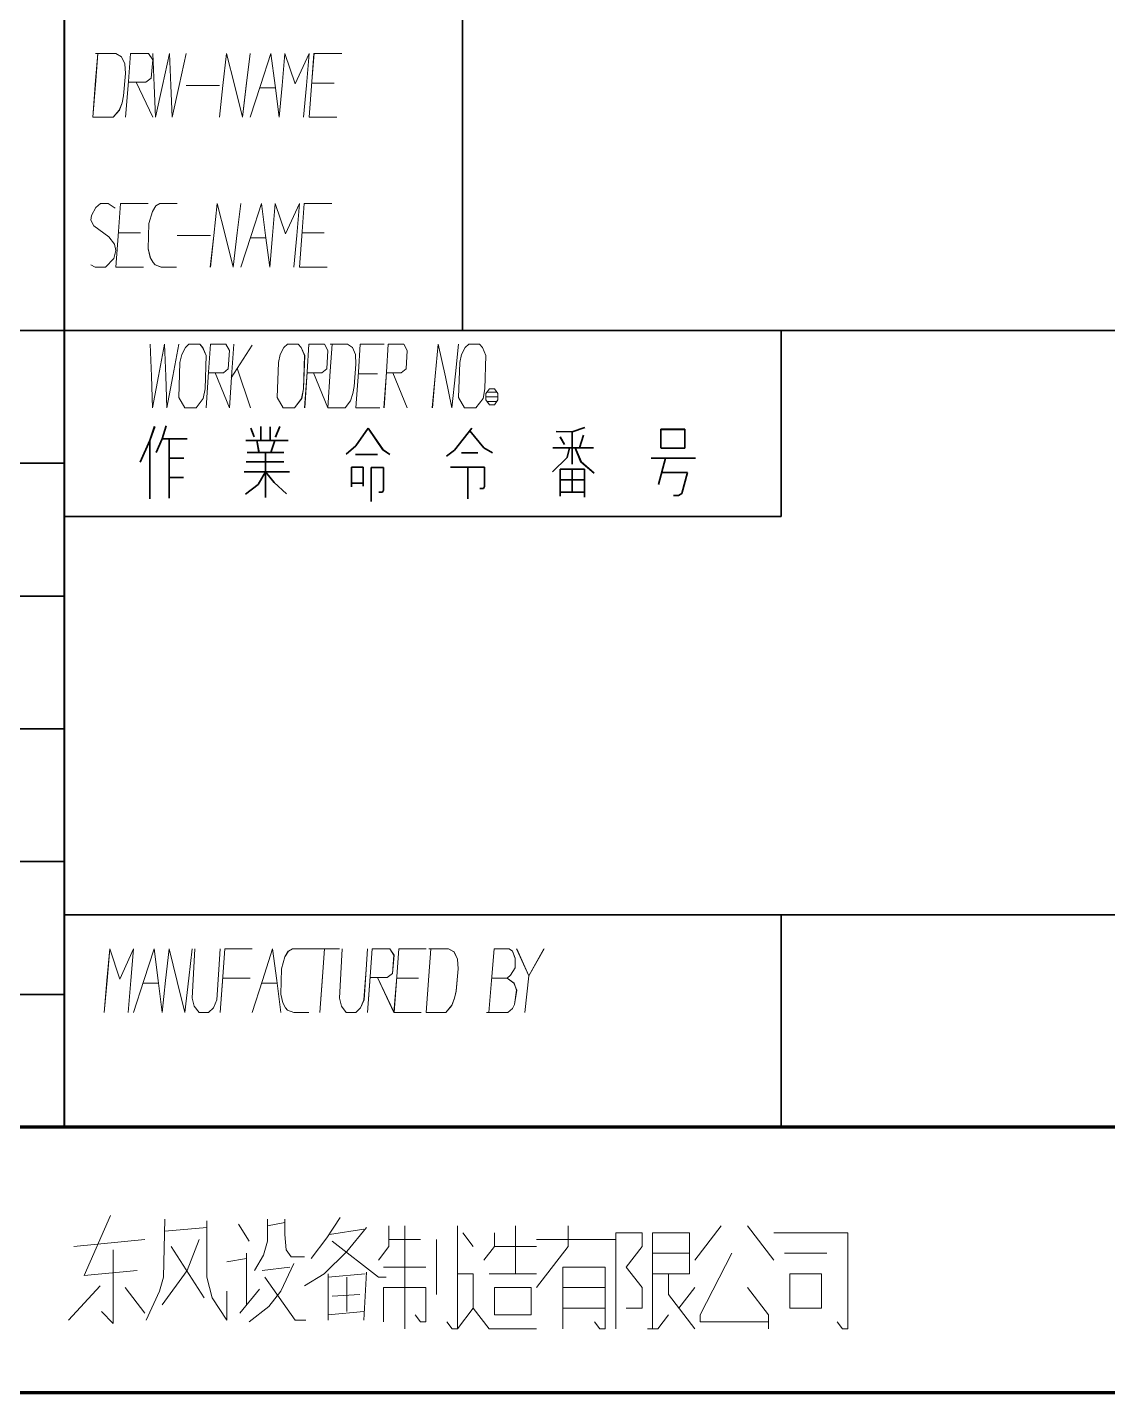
# Model space of a CAD drawing. Header units: millimetres. Extents: x 1333 to 104182, y -62616 to -5704.
# Drawn here: x 46888.5 to 46969.9, y -62590.8 to -62488 of the extents above; entities that cross this region are included whole.
import ezdxf

# ---------------------------------------------------------------- set-up
doc = ezdxf.new("R2010")
doc.units = ezdxf.units.MM
doc.header["$LTSCALE"] = 0.5
doc.layers.add('08', color=1, linetype='Continuous')
doc.layers.add('11', color=3, linetype='Continuous')

# ---------------------------------------------------------------- blocks, each defined once
blk = doc.blocks.new('A$C32A078D3')
at = {"color": 7, "lineweight": 13}
for points in [[(-148.255, 6.668), (-149.248, 4.41)], [(-146.218, 6.539), (-146.268, 4.345)], [(-146.218, 6.087), (-144.628, 6.216)], [(-144.628, 6.474), (-144.628, 4.345)], [(-143.436, 6.345), (-143.039, 5.7)], [(-142.343, 6.539), (-142.343, 5.7)], [(-142.343, 6.281), (-141.697, 6.41)], [(-141.697, 6.539), (-141.697, 5.958)], [(-138.617, 6.216), (-139.362, 5.313), (-140.207, 4.474), (-140.952, 4.023)], [(-139.611, 6.603), (-140.108, 5.829)], [(-137.773, 6.281), (-137.773, 5.506), (-138.17, 4.99)], [(-137.177, 2.41), (-137.177, 6.281)], [(-135.19, 6.281), (-135.19, 2.41), (-135.388, 2.41), (-135.587, 2.668)], [(-133.004, 6.281), (-133.004, 4.474)], [(-131.017, 6.281), (-131.017, 5.506), (-132.209, 3.958)], [(-126.248, 4.99), (-125.254, 6.281)], [(-123.267, 4.99), (-124.26, 6.281)], [(-149.646, 5.506), (-146.963, 5.764)], [(-145.373, 4.603), (-144.926, 5.764)], [(-142.343, 5.7), (-142.492, 5.184)], [(-141.697, 5.958), (-141.648, 5.377)], [(-140.108, 5.829), (-140.704, 5.055)], [(-140.008, 5.958), (-138.717, 6.152)], [(-139.909, 5.7), (-138.17, 4.345), (-137.872, 4.345)], [(-136.581, 5.764), (-137.773, 5.764)], [(-135.984, 3.7), (-135.984, 5.764)], [(-134.593, 5.506), (-134.991, 6.023)], [(-134.196, 4.99), (-133.799, 5.506), (-133.799, 6.023)], [(-129.228, 5.764), (-132.209, 5.764)], [(-129.228, 2.41), (-129.228, 6.023), (-128.235, 6.023), (-128.235, 5.506), (-128.831, 4.732), (-128.235, 3.958), (-128.235, 3.184), (-128.831, 3.184)], [(-127.837, 4.474), (-126.446, 4.474), (-126.446, 6.023), (-127.837, 6.023), (-127.837, 2.41)], [(-120.882, 2.668), (-120.684, 2.41), (-120.485, 2.41), (-120.485, 6.023), (-123.267, 6.023)], [(-148.155, 5.377), (-148.155, 2.603)], [(-145.97, 5.506), (-144.728, 3.571)], [(-143.138, 3.313), (-143.138, 5.248)], [(-142.492, 5.184), (-142.84, 4.603)], [(-141.648, 5.377), (-141.449, 5.119)], [(-133.799, 5.506), (-132.209, 5.506)], [(-126.446, 5.248), (-127.837, 5.248)], [(-124.857, 5.248), (-126.049, 2.926), (-126.049, 2.668), (-123.466, 2.668)], [(-122.87, 5.248), (-121.28, 5.248)], [(-143.138, 5.055), (-143.883, 4.926)], [(-142.542, 4.603), (-141.499, 4.732)], [(-141.35, 4.861), (-141.846, 3.829)], [(-141.449, 5.119), (-140.952, 5.119)], [(-137.971, 4.732), (-136.382, 4.732)], [(-131.215, 2.41), (-131.215, 4.732), (-129.626, 4.732), (-129.626, 2.41), (-129.824, 2.41), (-130.023, 2.668)], [(-149.248, 4.41), (-147.261, 4.603)], [(-146.268, 4.345), (-146.417, 3.829)], [(-146.317, 3.313), (-145.373, 4.603)], [(-144.628, 4.345), (-144.43, 3.571)], [(-142.442, 4.345), (-141.3, 2.732)], [(-140.058, 4.474), (-140.058, 2.732)], [(-140.058, 4.345), (-138.667, 4.474)], [(-139.362, 4.345), (-139.362, 3.055)], [(-138.617, 4.539), (-138.717, 2.732)], [(-135.19, 4.474), (-134.593, 4.474), (-134.593, 3.184)], [(-132.209, 4.474), (-133.997, 4.474)], [(-126.248, 2.41), (-127.241, 3.7), (-127.241, 4.474)], [(-148.652, 4.023), (-149.844, 2.732)], [(-147.708, 3.958), (-146.963, 2.99)], [(-146.417, 3.829), (-146.913, 2.732)], [(-143.883, 2.732), (-143.883, 3.829)], [(-142.641, 3.894), (-143.386, 2.99)], [(-142.293, 3.248), (-141.846, 3.829)], [(-139.909, 3.635), (-138.866, 3.7)], [(-137.971, 2.668), (-137.971, 3.958), (-136.382, 3.958), (-136.382, 2.668), (-136.581, 2.668), (-136.779, 2.926)], [(-131.215, 3.958), (-129.626, 3.958)], [(-126.844, 3.184), (-126.248, 3.958)], [(-123.466, 2.41), (-123.466, 2.926), (-124.26, 3.958)], [(-144.43, 3.571), (-143.883, 2.732)], [(-143.039, 2.668), (-142.293, 3.248)], [(-135.19, 2.41), (-134.593, 3.184), (-133.997, 2.41), (-132.209, 2.41)], [(-129.626, 3.184), (-131.215, 3.184)], [(-148.155, 2.603), (-148.602, 3.055)], [(-141.3, 2.732), (-140.902, 2.732)], [(-138.717, 3.055), (-140.058, 2.926)], [(-128.036, 2.41), (-127.639, 2.41), (-127.241, 2.926)]]:
    blk.add_lwpolyline(points, dxfattribs=at)
for points in [[(-122.671, 4.474), (-122.671, 3.184), (-121.479, 3.184), (-121.479, 4.474)], [(-133.799, 2.926), (-132.408, 2.926), (-132.408, 3.958), (-133.799, 3.958)]]:
    blk.add_lwpolyline(points, close=True, dxfattribs=at)
blk = doc.blocks.new('999')
at = {"color": 7, "lineweight": 35}
for p, q in [((75474.98, -11451.12), (75474.98, -11826.55)), ((75114.98, -11823.12), (75475.51, -11823.12)), ((75804.98, -11823.12), (75475.51, -11823.12)), ((75474.98, -11826.55), (75474.98, -11913.12)), ((75114.98, -11838.12), (75474.98, -11838.12)), ((75555.98, -11844.12), (75474.98, -11844.12)), ((75234.98, -11853.12), (75474.98, -11853.12)), ((75474.98, -11868.12), (75294.98, -11868.12)), ((75354.98, -11883.12), (75474.98, -11883.12)), ((75474.98, -11889.12), (75684.98, -11889.12)), ((75414.98, -11898.12), (75474.98, -11898.12)), ((75894.98, -11913.12), (75114.98, -11913.12))]:
    blk.add_line(p, q, dxfattribs=at)
at = {"color": 7, "lineweight": 35, "ltscale": 0.45}
blk.add_line((75519.98, -11823.12), (75519.98, -11769.12), dxfattribs=at)
at = {"color": 7, "lineweight": 35, "ltscale": 0.175}
blk.add_line((75555.98, -11823.12), (75555.98, -11844.12), dxfattribs=at)
at = {"color": 7, "lineweight": 35, "ltscale": 0.013838}
blk.add_line((75485.19, -11833.97), (75484.64, -11835.53), dxfattribs=at)
at = {"color": 7, "lineweight": 35, "ltscale": 0.012732}
blk.add_line((75486.48, -11833.88), (75486.03, -11835.34), dxfattribs=at)
at = {"color": 7, "lineweight": 35, "ltscale": 0.008817}
blk.add_line((75496.07, -11834.14), (75496.43, -11835.13), dxfattribs=at)
at = {"color": 7, "lineweight": 35, "ltscale": 0.013058}
blk.add_line((75497.19, -11833.97), (75497.19, -11835.53), dxfattribs=at)
at = {"color": 7, "lineweight": 35, "ltscale": 0.012885}
blk.add_line((75498.23, -11835.53), (75498.23, -11833.99), dxfattribs=at)
at = {"color": 7, "lineweight": 35, "ltscale": 0.010751}
blk.add_line((75499.35, -11833.97), (75498.84, -11835.15), dxfattribs=at)
at = {"color": 7, "lineweight": 35, "ltscale": 0.020296}
blk.add_line((75509.3, -11834.14), (75507.93, -11836.15), dxfattribs=at)
at = {"color": 7, "lineweight": 35, "ltscale": 0.025005}
blk.add_line((75509.3, -11834.14), (75510.99, -11836.61), dxfattribs=at)
at = {"color": 7, "lineweight": 35, "ltscale": 0.026499}
blk.add_line((75521.03, -11834.14), (75519.07, -11836.64), dxfattribs=at)
at = {"color": 7, "lineweight": 35, "ltscale": 0.020925}
blk.add_line((75520.79, -11834.44), (75522.38, -11836.38), dxfattribs=at)
at = {"color": 7, "lineweight": 35, "ltscale": 0.012818}
blk.add_line((75533.82, -11834.09), (75532.36, -11834.58), dxfattribs=at)
at = {"color": 7, "lineweight": 35, "ltscale": 0.017297}
blk.add_line((75542.38, -11836.36), (75542.38, -11834.28), dxfattribs=at)
at = {"color": 7, "lineweight": 35, "ltscale": 0.022888}
for p, q in [((75542.38, -11834.28), (75545.12, -11834.28)), ((75545.12, -11836.42), (75542.38, -11836.42)), ((75531.01, -11838.77), (75533.75, -11838.77)), ((75531.01, -11839.98), (75533.75, -11839.98)), ((75531.01, -11841.38), (75533.75, -11841.38))]:
    blk.add_line(p, q, dxfattribs=at)
at = {"color": 7, "lineweight": 35, "ltscale": 0.017825}
blk.add_line((75545.12, -11834.28), (75545.12, -11836.42), dxfattribs=at)
at = {"color": 7, "lineweight": 35, "ltscale": 0.022354}
blk.add_line((75484.64, -11835.53), (75483.56, -11837.99), dxfattribs=at)
at = {"color": 7, "lineweight": 35, "ltscale": 0.055069}
blk.add_line((75484.64, -11835.53), (75484.64, -11842.14), dxfattribs=at)
at = {"color": 7, "lineweight": 35, "ltscale": 0.01406}
blk.add_line((75486.03, -11835.34), (75485.36, -11836.89), dxfattribs=at)
at = {"color": 7, "lineweight": 35, "ltscale": 0.023425}
blk.add_line((75486.03, -11835.34), (75488.85, -11835.34), dxfattribs=at)
at = {"color": 7, "lineweight": 35, "ltscale": 0.055948}
blk.add_line((75486.82, -11835.34), (75486.82, -11842.06), dxfattribs=at)
at = {"color": 7, "lineweight": 35, "ltscale": 0.039795}
blk.add_line((75495.5, -11835.53), (75500.28, -11835.53), dxfattribs=at)
at = {"color": 7, "lineweight": 35, "ltscale": 0.01167}
blk.add_line((75496.73, -11835.53), (75496.98, -11836.91), dxfattribs=at)
at = {"color": 7, "lineweight": 35, "ltscale": 0.012113}
blk.add_line((75498.78, -11835.53), (75498.31, -11836.91), dxfattribs=at)
at = {"color": 7, "lineweight": 35, "ltscale": 0.014799}
blk.add_line((75532.36, -11834.58), (75530.58, -11834.54), dxfattribs=at)
at = {"color": 7, "lineweight": 35, "ltscale": 0.007989}
blk.add_line((75531.03, -11835.15), (75531.51, -11835.98), dxfattribs=at)
at = {"color": 7, "lineweight": 35, "ltscale": 0.030356}
blk.add_line((75532.36, -11834.58), (75532.36, -11838.22), dxfattribs=at)
at = {"color": 7, "lineweight": 35, "ltscale": 0.01256}
blk.add_line((75533.65, -11834.94), (75533.2, -11836.38), dxfattribs=at)
at = {"color": 7, "lineweight": 35, "ltscale": 0.013745}
blk.add_line((75486.82, -11837.55), (75488.47, -11837.55), dxfattribs=at)
at = {"color": 7, "lineweight": 35, "ltscale": 0.034692}
blk.add_line((75495.63, -11836.91), (75499.79, -11836.91), dxfattribs=at)
at = {"color": 7, "lineweight": 35, "ltscale": 0.042181}
blk.add_line((75497.72, -11836.91), (75497.72, -11841.97), dxfattribs=at)
at = {"color": 7, "lineweight": 35, "ltscale": 0.012121}
blk.add_line((75507.93, -11836.15), (75506.83, -11837.1), dxfattribs=at)
at = {"color": 7, "lineweight": 35, "ltscale": 0.020776}
blk.add_line((75507.89, -11837.14), (75510.38, -11837.14), dxfattribs=at)
at = {"color": 7, "lineweight": 35, "ltscale": 0.007862}
blk.add_line((75510.99, -11836.61), (75511.78, -11837.14), dxfattribs=at)
at = {"color": 7, "lineweight": 35, "ltscale": 0.009306}
blk.add_line((75519.07, -11836.64), (75518.18, -11837.31), dxfattribs=at)
at = {"color": 7, "lineweight": 35, "ltscale": 0.01532}
blk.add_line((75519.87, -11836.93), (75521.71, -11836.93), dxfattribs=at)
at = {"color": 7, "lineweight": 35, "ltscale": 0.009549}
blk.add_line((75522.38, -11836.38), (75523.38, -11836.95), dxfattribs=at)
at = {"color": 7, "lineweight": 35, "ltscale": 0.019321}
blk.add_line((75531.81, -11837.46), (75530.14, -11839.07), dxfattribs=at)
at = {"color": 7, "lineweight": 35, "ltscale": 0.03822}
blk.add_line((75530.18, -11836.38), (75534.77, -11836.38), dxfattribs=at)
at = {"color": 7, "lineweight": 35, "ltscale": 0.009288}
blk.add_line((75532.09, -11836.38), (75531.81, -11837.46), dxfattribs=at)
at = {"color": 7, "lineweight": 35, "ltscale": 0.014153}
blk.add_line((75532.72, -11836.38), (75533.37, -11837.95), dxfattribs=at)
at = {"color": 7, "lineweight": 35, "ltscale": 0.041736}
blk.add_line((75541.3, -11837.55), (75546.31, -11837.55), dxfattribs=at)
at = {"color": 7, "lineweight": 35, "ltscale": 0.025634}
blk.add_line((75542.93, -11837.55), (75542.13, -11840.52), dxfattribs=at)
at = {"color": 7, "lineweight": 35, "ltscale": 0.042444}
blk.add_line((75495.31, -11839.09), (75500.41, -11839.09), dxfattribs=at)
at = {"color": 7, "lineweight": 35, "ltscale": 0.035217}
blk.add_line((75495.55, -11837.97), (75499.77, -11837.97), dxfattribs=at)
at = {"color": 7, "lineweight": 35, "ltscale": 0.013831}
blk.add_line((75497.72, -11839.09), (75496.9, -11840.53), dxfattribs=at)
at = {"color": 7, "lineweight": 35, "ltscale": 0.012913}
blk.add_line((75497.72, -11839.09), (75498.69, -11840.3), dxfattribs=at)
at = {"color": 7, "lineweight": 35, "ltscale": 0.011108}
for p, q in [((75507.42, -11838.54), (75508.75, -11838.54)), ((75507.42, -11840.36), (75508.75, -11840.36))]:
    blk.add_line(p, q, dxfattribs=at)
at = {"color": 7, "lineweight": 35, "ltscale": 0.01853}
blk.add_line((75507.42, -11840.76), (75507.42, -11838.54), dxfattribs=at)
at = {"color": 7, "lineweight": 35, "ltscale": 0.018002}
blk.add_line((75508.75, -11838.54), (75508.75, -11840.7), dxfattribs=at)
at = {"color": 7, "lineweight": 35, "ltscale": 0.011621}
blk.add_line((75509.66, -11838.58), (75511.06, -11838.58), dxfattribs=at)
at = {"color": 7, "lineweight": 35, "ltscale": 0.032123}
blk.add_line((75509.66, -11842.44), (75509.66, -11838.58), dxfattribs=at)
at = {"color": 7, "lineweight": 35, "ltscale": 0.021356}
blk.add_line((75511.06, -11838.58), (75511.06, -11841.15), dxfattribs=at)
at = {"color": 7, "lineweight": 35, "ltscale": 0.032043}
blk.add_line((75518.62, -11838.56), (75522.47, -11838.56), dxfattribs=at)
at = {"color": 7, "lineweight": 35, "ltscale": 0.029919}
blk.add_line((75520.59, -11838.56), (75520.59, -11842.15), dxfattribs=at)
at = {"color": 7, "lineweight": 35, "ltscale": 0.018179}
blk.add_line((75522.47, -11838.56), (75522.47, -11840.74), dxfattribs=at)
at = {"color": 7, "lineweight": 35, "ltscale": 0.025415}
blk.add_line((75531.01, -11841.82), (75531.01, -11838.77), dxfattribs=at)
at = {"color": 7, "lineweight": 35, "ltscale": 0.02171}
blk.add_line((75532.38, -11838.77), (75532.38, -11841.38), dxfattribs=at)
at = {"color": 7, "lineweight": 35, "ltscale": 0.016253}
blk.add_line((75533.37, -11837.95), (75534.85, -11839.22), dxfattribs=at)
at = {"color": 7, "lineweight": 35, "ltscale": 0.026474}
blk.add_line((75533.75, -11838.77), (75533.75, -11841.95), dxfattribs=at)
at = {"color": 7, "lineweight": 35, "ltscale": 0.013562}
blk.add_line((75486.82, -11839.73), (75488.44, -11839.73), dxfattribs=at)
at = {"color": 7, "lineweight": 35, "ltscale": 0.014876}
blk.add_line((75496.9, -11840.53), (75495.46, -11841.59), dxfattribs=at)
at = {"color": 7, "lineweight": 35, "ltscale": 0.015722}
blk.add_line((75498.69, -11840.3), (75500.09, -11841.57), dxfattribs=at)
at = {"color": 7, "lineweight": 35, "ltscale": 0.024365}
blk.add_line((75542.5, -11839.15), (75545.42, -11839.15), dxfattribs=at)
at = {"color": 7, "lineweight": 35, "ltscale": 0.020591}
blk.add_line((75545.42, -11839.15), (75544.78, -11841.54), dxfattribs=at)
at = {"color": 7, "lineweight": 35, "ltscale": 0.00343}
blk.add_line((75510.92, -11841.38), (75510.51, -11841.38), dxfattribs=at)
at = {"color": 7, "lineweight": 35, "ltscale": 0.002245}
blk.add_line((75511.06, -11841.15), (75510.92, -11841.38), dxfattribs=at)
at = {"color": 7, "lineweight": 35, "ltscale": 0.003223}
blk.add_line((75522.34, -11840.97), (75521.95, -11840.97), dxfattribs=at)
at = {"color": 7, "lineweight": 35, "ltscale": 0.002201}
blk.add_line((75522.47, -11840.74), (75522.34, -11840.97), dxfattribs=at)
at = {"color": 7, "lineweight": 35, "ltscale": 0.004529}
blk.add_line((75544.38, -11841.77), (75543.83, -11841.77), dxfattribs=at)
at = {"color": 7, "lineweight": 35, "ltscale": 0.003873}
blk.add_line((75544.78, -11841.54), (75544.38, -11841.77), dxfattribs=at)
at = {"color": 7, "lineweight": 35, "ltscale": 0.2}
blk.add_line((75555.98, -11889.12), (75555.98, -11913.12), dxfattribs=at)
at = {"color": 7, "lineweight": 70}
for p, q in [((75894.98, -11913.12), (73476.98, -11913.12)), ((75924.98, -11943.12), (73401.98, -11943.12))]:
    blk.add_line(p, q, dxfattribs=at)
at = {"color": 7, "lineweight": 13}
for points in [[(75478.21, -11799.03), (75480.49, -11799.03), (75481.2, -11798.22), (75481.51, -11797.41), (75481.67, -11796.6), (75481.9, -11794.08), (75481.82, -11793), (75481.43, -11792.19), (75480.8, -11791.83), (75478.52, -11791.83)], [(75478.76, -11791.83), (75478.52, -11794.89), (75478.21, -11799.03)], [(75481.9, -11799.03), (75482.22, -11794.98), (75482.45, -11791.83), (75484.5, -11791.83), (75484.97, -11792.55), (75484.81, -11794.62), (75484.18, -11795.07), (75482.22, -11795.07)], [(75484.97, -11791.83), (75485.12, -11795.43), (75485.28, -11799.03), (75486.07, -11795.43), (75486.85, -11791.83), (75487.01, -11795.43), (75487.17, -11799.03), (75487.95, -11795.43), (75488.74, -11791.83)], [(75492.51, -11799.03), (75492.9, -11795.43), (75493.3, -11791.83), (75494.24, -11795.52), (75495.1, -11799.03), (75495.57, -11795.16), (75495.97, -11791.83)], [(75495.97, -11799.03), (75497.15, -11795.43), (75498.32, -11791.83), (75498.8, -11795.43), (75499.27, -11799.03)], [(75499.27, -11799.03), (75499.58, -11795.43), (75499.9, -11791.83), (75501.07, -11795.25), (75502.65, -11791.83), (75502.33, -11795.43), (75502.02, -11799.03)], [(75505.79, -11799.03), (75502.65, -11799.03), (75502.96, -11794.98), (75503.2, -11791.83), (75506.34, -11791.83)], [(75483.08, -11795.07), (75484.97, -11799.03)], [(75488.74, -11795.43), (75492.51, -11795.43)], [(75497.07, -11795.7), (75498.8, -11795.7)], [(75502.96, -11795.16), (75505.47, -11795.16)], [(75477.99, -11815.7), (75478.45, -11815.97), (75479.62, -11815.97), (75480.56, -11814.98), (75480.79, -11814.08), (75480.64, -11813.36), (75480.01, -11812.55), (75478.3, -11811.29), (75477.99, -11810.66), (75478.06, -11810.12), (75478.53, -11809.22), (75479.08, -11808.77), (75479.94, -11808.77), (75480.72, -11809.31)], [(75483.92, -11815.97), (75480.79, -11815.97), (75481.11, -11811.92), (75481.34, -11808.77), (75484.46, -11808.77)], [(75487.66, -11815.97), (75485.94, -11815.97), (75485.24, -11815.7), (75485.01, -11815.43), (75484.7, -11814.89), (75484.46, -11813.9), (75484.54, -11811.02), (75484.93, -11809.67), (75485.32, -11809.04), (75485.79, -11808.77), (75487.74, -11808.77)], [(75491.48, -11815.97), (75491.87, -11812.37), (75492.26, -11808.77), (75493.2, -11812.46), (75494.06, -11815.97), (75494.53, -11812.1), (75494.92, -11808.77)], [(75494.92, -11815.97), (75496.09, -11812.37), (75497.26, -11808.77), (75497.73, -11812.37), (75498.2, -11815.97)], [(75498.2, -11815.97), (75498.51, -11812.37), (75498.82, -11808.77), (75499.99, -11812.19), (75501.55, -11808.77), (75501.24, -11812.37), (75500.93, -11815.97)], [(75504.67, -11815.97), (75501.55, -11815.97), (75501.86, -11811.92), (75502.1, -11808.77), (75505.22, -11808.77)], [(75481.11, -11812.1), (75483.6, -11812.1)], [(75487.74, -11812.37), (75491.48, -11812.37)], [(75496.01, -11812.64), (75497.73, -11812.64)], [(75501.86, -11812.1), (75504.36, -11812.1)], [(75484.68, -11824.67), (75484.82, -11828.27), (75484.95, -11831.87), (75485.63, -11828.27), (75486.3, -11824.67), (75486.44, -11828.27), (75486.57, -11831.87), (75487.24, -11828.27), (75487.92, -11824.67)], [(75491.02, -11831.87), (75491.29, -11827.82), (75491.49, -11824.67), (75493.24, -11824.67), (75493.65, -11825.39), (75493.51, -11827.46), (75492.97, -11827.91), (75491.29, -11827.91)], [(75493.65, -11831.87), (75493.92, -11827.82), (75494.12, -11824.67)], [(75496.21, -11824.76), (75493.85, -11828.45)], [(75502.14, -11831.87), (75502.41, -11827.82), (75502.61, -11824.67), (75504.37, -11824.67), (75504.77, -11825.39), (75504.64, -11827.46), (75504.1, -11827.91), (75502.41, -11827.91)], [(75504.77, -11831.87), (75506.73, -11831.87), (75507.33, -11831.06), (75507.6, -11830.25), (75507.74, -11829.44), (75507.94, -11826.92), (75507.87, -11825.84), (75507.53, -11825.03), (75507, -11824.67), (75505.04, -11824.67)], [(75505.24, -11824.67), (75505.04, -11827.73), (75504.77, -11831.87)], [(75510.64, -11831.87), (75507.94, -11831.87), (75508.21, -11827.82), (75508.41, -11824.67), (75511.11, -11824.67)], [(75511.11, -11831.87), (75511.38, -11827.82), (75511.58, -11824.67), (75513.33, -11824.67), (75513.74, -11825.39), (75513.6, -11827.46), (75513.06, -11827.91), (75511.38, -11827.91)], [(75516.57, -11831.87), (75516.9, -11828.27), (75517.24, -11824.67), (75518.05, -11828.36), (75518.79, -11831.87), (75519.2, -11828), (75519.53, -11824.67)], [(75492.03, -11827.91), (75493.65, -11831.87)], [(75494.52, -11827.37), (75496.01, -11831.87)], [(75503.15, -11827.91), (75504.77, -11831.87)], [(75508.21, -11828), (75510.37, -11828)], [(75512.12, -11827.91), (75513.74, -11831.87)], [(75523.98, -11830.61), (75522.63, -11830.61)], [(75522.77, -11830.07), (75523.85, -11830.07)], [(75522.77, -11831.15), (75523.85, -11831.15)], [(75479.49, -11900.17), (75479.8, -11896.57), (75480.11, -11892.97), (75481.27, -11896.39), (75482.81, -11892.97), (75482.5, -11896.57), (75482.19, -11900.17)], [(75482.81, -11900.17), (75483.96, -11896.57), (75485.12, -11892.97), (75485.58, -11896.57), (75486.04, -11900.17)], [(75486.04, -11900.17), (75486.43, -11896.57), (75486.81, -11892.97), (75487.74, -11896.66), (75488.58, -11900.17), (75489.05, -11896.3), (75489.43, -11892.97)], [(75489.74, -11892.97), (75489.43, -11898.55), (75489.66, -11899.45), (75490.2, -11900.17), (75491.28, -11900.17), (75491.82, -11899.63), (75492.21, -11898.73), (75492.44, -11895.31), (75492.59, -11892.97)], [(75492.59, -11900.17), (75492.9, -11896.12), (75493.13, -11892.97), (75496.21, -11892.97)], [(75496.21, -11900.17), (75497.37, -11896.57), (75498.52, -11892.97), (75498.99, -11896.57), (75499.45, -11900.17)], [(75502.61, -11900.17), (75500.91, -11900.17), (75500.22, -11899.9), (75499.99, -11899.63), (75499.68, -11899.09), (75499.45, -11898.1), (75499.52, -11895.22), (75499.91, -11893.87), (75500.3, -11893.24), (75500.76, -11892.97), (75502.68, -11892.97)], [(75502.68, -11892.97), (75506.07, -11892.97)], [(75503.84, -11900.17), (75504.15, -11896.12), (75504.38, -11892.97)], [(75506.38, -11892.97), (75506.07, -11898.55), (75506.3, -11899.45), (75506.84, -11900.17), (75507.92, -11900.17), (75508.46, -11899.63), (75508.85, -11898.73), (75509.08, -11895.31), (75509.23, -11892.97)], [(75509.23, -11900.17), (75509.54, -11896.12), (75509.77, -11892.97), (75511.77, -11892.97), (75512.24, -11893.69), (75512.08, -11895.76), (75511.47, -11896.21), (75509.54, -11896.21)], [(75515.32, -11900.17), (75512.24, -11900.17), (75512.54, -11896.12), (75512.78, -11892.97), (75515.86, -11892.97)], [(75515.86, -11900.17), (75518.09, -11900.17), (75518.78, -11899.36), (75519.09, -11898.55), (75519.25, -11897.74), (75519.48, -11895.22), (75519.4, -11894.14), (75519.02, -11893.33), (75518.4, -11892.97), (75516.17, -11892.97)], [(75516.4, -11892.97), (75516.17, -11896.03), (75515.86, -11900.17)], [(75522.71, -11900.17), (75525.1, -11900.17), (75525.64, -11899.72), (75525.87, -11899.27), (75526.1, -11897.65), (75525.8, -11896.84), (75525.02, -11896.3), (75525.41, -11895.94), (75525.95, -11895.13), (75525.95, -11894.05), (75525.64, -11893.24), (75525.26, -11892.97), (75523.56, -11892.97), (75523.25, -11896.57), (75522.94, -11900.17)], [(75526.1, -11892.97), (75527.49, -11896.03), (75527.03, -11900.17)], [(75527.49, -11896.03), (75529.19, -11892.97)], [(75483.89, -11896.84), (75485.58, -11896.84)], [(75492.9, -11896.3), (75495.98, -11896.3)], [(75497.29, -11896.84), (75498.99, -11896.84)], [(75510.39, -11896.21), (75512.24, -11900.17)], [(75512.54, -11896.3), (75515.01, -11896.3)], [(75525.02, -11896.3), (75523.25, -11896.3)]]:
    blk.add_lwpolyline(points, dxfattribs=at)
for points in [[(75489.87, -11831.87), (75490.68, -11830.79), (75490.88, -11829.71), (75491.02, -11825.93), (75490.61, -11825.03), (75490.28, -11824.67), (75489.06, -11824.67), (75488.66, -11825.03), (75488.26, -11825.84), (75488.05, -11826.74), (75487.92, -11830.7), (75488.59, -11831.87)], [(75501, -11831.87), (75501.8, -11830.79), (75502.01, -11829.71), (75502.14, -11825.93), (75501.74, -11825.03), (75501.4, -11824.67), (75500.19, -11824.67), (75499.78, -11825.03), (75499.38, -11825.84), (75499.18, -11826.74), (75499.04, -11830.7), (75499.72, -11831.87)], [(75521.49, -11831.87), (75522.3, -11830.79), (75522.5, -11829.71), (75522.63, -11825.93), (75522.23, -11825.03), (75521.89, -11824.67), (75520.68, -11824.67), (75520.28, -11825.03), (75519.87, -11825.84), (75519.67, -11826.74), (75519.53, -11830.7), (75520.21, -11831.87)], [(75523.04, -11831.51), (75523.58, -11831.51), (75523.98, -11830.97), (75523.98, -11830.25), (75523.58, -11829.71), (75523.04, -11829.71), (75522.63, -11830.25), (75522.63, -11830.97)]]:
    blk.add_lwpolyline(points, close=True, dxfattribs=at)

msp = doc.modelspace()

# ---------------------------------------------------------------- linework, layer by layer
at = {"color": 7, "lineweight": 35}
for p, q in [((46891.32, -62262.825), (46891.32, -62513.113)), ((46651.32, -62510.825), (46891.676, -62510.825)), ((47111.32, -62510.825), (46891.676, -62510.825)), ((46891.32, -62513.113), (46891.32, -62570.825)), ((46651.32, -62520.825), (46891.32, -62520.825)), ((46945.32, -62524.825), (46891.32, -62524.825)), ((46731.32, -62530.825), (46891.32, -62530.825)), ((46891.32, -62540.825), (46771.32, -62540.825)), ((46811.32, -62550.825), (46891.32, -62550.825)), ((46891.32, -62554.825), (47031.32, -62554.825)), ((46851.32, -62560.825), (46891.32, -62560.825)), ((47171.32, -62570.825), (46651.32, -62570.825))]:
    msp.add_line(p, q, dxfattribs=at)
at = {"color": 7, "lineweight": 35, "ltscale": 0.45}
msp.add_line((46921.32, -62510.825), (46921.32, -62474.825), dxfattribs=at)
at = {"color": 7, "lineweight": 35, "ltscale": 0.175}
msp.add_line((46945.32, -62510.825), (46945.32, -62524.825), dxfattribs=at)
at = {"color": 7, "lineweight": 35, "ltscale": 0.013838}
msp.add_line((46898.127, -62518.056), (46897.761, -62519.101), dxfattribs=at)
at = {"color": 7, "lineweight": 35, "ltscale": 0.012732}
msp.add_line((46898.988, -62518), (46898.691, -62518.974), dxfattribs=at)
at = {"color": 7, "lineweight": 35, "ltscale": 0.008817}
msp.add_line((46905.383, -62518.169), (46905.623, -62518.833), dxfattribs=at)
at = {"color": 7, "lineweight": 35, "ltscale": 0.013058}
msp.add_line((46906.13, -62518.056), (46906.13, -62519.101), dxfattribs=at)
at = {"color": 7, "lineweight": 35, "ltscale": 0.012885}
msp.add_line((46906.821, -62519.101), (46906.821, -62518.07), dxfattribs=at)
at = {"color": 7, "lineweight": 35, "ltscale": 0.010751}
msp.add_line((46907.568, -62518.056), (46907.229, -62518.847), dxfattribs=at)
at = {"color": 7, "lineweight": 35, "ltscale": 0.020296}
msp.add_line((46914.203, -62518.169), (46913.288, -62519.51), dxfattribs=at)
at = {"color": 7, "lineweight": 35, "ltscale": 0.025005}
msp.add_line((46914.203, -62518.169), (46915.331, -62519.821), dxfattribs=at)
at = {"color": 7, "lineweight": 35, "ltscale": 0.026499}
msp.add_line((46922.023, -62518.169), (46920.712, -62519.835), dxfattribs=at)
at = {"color": 7, "lineweight": 35, "ltscale": 0.020925}
msp.add_line((46921.863, -62518.371), (46922.924, -62519.666), dxfattribs=at)
at = {"color": 7, "lineweight": 35, "ltscale": 0.014799}
msp.add_line((46929.574, -62518.466), (46928.39, -62518.437), dxfattribs=at)
at = {"color": 7, "lineweight": 35, "ltscale": 0.012818}
msp.add_line((46930.546, -62518.141), (46929.574, -62518.466), dxfattribs=at)
at = {"color": 7, "lineweight": 35, "ltscale": 0.030356}
msp.add_line((46929.574, -62518.466), (46929.574, -62520.894), dxfattribs=at)
at = {"color": 7, "lineweight": 35, "ltscale": 0.017297}
msp.add_line((46936.252, -62519.652), (46936.252, -62518.268), dxfattribs=at)
at = {"color": 7, "lineweight": 35, "ltscale": 0.022888}
for p, q in [((46936.252, -62518.268), (46938.083, -62518.268)), ((46938.083, -62519.694), (46936.252, -62519.694)), ((46928.672, -62521.261), (46930.503, -62521.261)), ((46928.672, -62522.066), (46930.503, -62522.066)), ((46928.672, -62522.998), (46930.503, -62522.998))]:
    msp.add_line(p, q, dxfattribs=at)
at = {"color": 7, "lineweight": 35, "ltscale": 0.017825}
msp.add_line((46938.083, -62518.268), (46938.083, -62519.694), dxfattribs=at)
at = {"color": 7, "lineweight": 35, "ltscale": 0.022354}
msp.add_line((46897.761, -62519.101), (46897.043, -62520.739), dxfattribs=at)
at = {"color": 7, "lineweight": 35, "ltscale": 0.055069}
msp.add_line((46897.761, -62519.101), (46897.761, -62523.506), dxfattribs=at)
at = {"color": 7, "lineweight": 35, "ltscale": 0.01406}
msp.add_line((46898.691, -62518.974), (46898.241, -62520.005), dxfattribs=at)
at = {"color": 7, "lineweight": 35, "ltscale": 0.023425}
msp.add_line((46898.691, -62518.974), (46900.565, -62518.974), dxfattribs=at)
at = {"color": 7, "lineweight": 35, "ltscale": 0.055948}
msp.add_line((46899.212, -62518.974), (46899.212, -62523.45), dxfattribs=at)
at = {"color": 7, "lineweight": 35, "ltscale": 0.039795}
msp.add_line((46905.003, -62519.101), (46908.187, -62519.101), dxfattribs=at)
at = {"color": 7, "lineweight": 35, "ltscale": 0.01167}
msp.add_line((46905.82, -62519.101), (46905.99, -62520.019), dxfattribs=at)
at = {"color": 7, "lineweight": 35, "ltscale": 0.012113}
msp.add_line((46907.187, -62519.101), (46906.876, -62520.019), dxfattribs=at)
at = {"color": 7, "lineweight": 35, "ltscale": 0.012121}
msp.add_line((46913.288, -62519.51), (46912.555, -62520.146), dxfattribs=at)
at = {"color": 7, "lineweight": 35, "ltscale": 0.009549}
msp.add_line((46922.924, -62519.666), (46923.586, -62520.047), dxfattribs=at)
at = {"color": 7, "lineweight": 35, "ltscale": 0.03822}
msp.add_line((46928.123, -62519.666), (46931.18, -62519.666), dxfattribs=at)
at = {"color": 7, "lineweight": 35, "ltscale": 0.007989}
msp.add_line((46928.686, -62518.847), (46929.01, -62519.398), dxfattribs=at)
at = {"color": 7, "lineweight": 35, "ltscale": 0.009288}
msp.add_line((46929.391, -62519.666), (46929.208, -62520.386), dxfattribs=at)
at = {"color": 7, "lineweight": 35, "ltscale": 0.014153}
msp.add_line((46929.814, -62519.666), (46930.25, -62520.711), dxfattribs=at)
at = {"color": 7, "lineweight": 35, "ltscale": 0.01256}
msp.add_line((46930.433, -62518.706), (46930.137, -62519.666), dxfattribs=at)
at = {"color": 7, "lineweight": 35, "ltscale": 0.013745}
msp.add_line((46899.212, -62520.442), (46900.312, -62520.442), dxfattribs=at)
at = {"color": 7, "lineweight": 35, "ltscale": 0.035217}
msp.add_line((46905.032, -62520.725), (46907.849, -62520.725), dxfattribs=at)
at = {"color": 7, "lineweight": 35, "ltscale": 0.034692}
msp.add_line((46905.087, -62520.019), (46907.863, -62520.019), dxfattribs=at)
at = {"color": 7, "lineweight": 35, "ltscale": 0.042181}
msp.add_line((46906.483, -62520.019), (46906.483, -62523.393), dxfattribs=at)
at = {"color": 7, "lineweight": 35, "ltscale": 0.020776}
msp.add_line((46913.259, -62520.174), (46914.921, -62520.174), dxfattribs=at)
at = {"color": 7, "lineweight": 35, "ltscale": 0.007862}
msp.add_line((46915.331, -62519.821), (46915.851, -62520.174), dxfattribs=at)
at = {"color": 7, "lineweight": 35, "ltscale": 0.009306}
msp.add_line((46920.712, -62519.835), (46920.121, -62520.287), dxfattribs=at)
at = {"color": 7, "lineweight": 35, "ltscale": 0.01532}
msp.add_line((46921.248, -62520.033), (46922.473, -62520.033), dxfattribs=at)
at = {"color": 7, "lineweight": 35, "ltscale": 0.019321}
msp.add_line((46929.208, -62520.386), (46928.095, -62521.459), dxfattribs=at)
at = {"color": 7, "lineweight": 35, "ltscale": 0.016253}
msp.add_line((46930.25, -62520.711), (46931.237, -62521.558), dxfattribs=at)
at = {"color": 7, "lineweight": 35, "ltscale": 0.041736}
msp.add_line((46935.534, -62520.442), (46938.873, -62520.442), dxfattribs=at)
at = {"color": 7, "lineweight": 35, "ltscale": 0.025634}
msp.add_line((46936.619, -62520.442), (46936.087, -62522.423), dxfattribs=at)
at = {"color": 7, "lineweight": 35, "ltscale": 0.042444}
msp.add_line((46904.876, -62521.473), (46908.272, -62521.473), dxfattribs=at)
at = {"color": 7, "lineweight": 35, "ltscale": 0.013831}
msp.add_line((46906.483, -62521.473), (46905.933, -62522.433), dxfattribs=at)
at = {"color": 7, "lineweight": 35, "ltscale": 0.012913}
msp.add_line((46906.483, -62521.473), (46907.13, -62522.278), dxfattribs=at)
at = {"color": 7, "lineweight": 35, "ltscale": 0.011108}
for p, q in [((46912.949, -62521.106), (46913.837, -62521.106)), ((46912.949, -62522.32), (46913.837, -62522.32))]:
    msp.add_line(p, q, dxfattribs=at)
at = {"color": 7, "lineweight": 35, "ltscale": 0.01853}
msp.add_line((46912.949, -62522.588), (46912.949, -62521.106), dxfattribs=at)
at = {"color": 7, "lineweight": 35, "ltscale": 0.018002}
msp.add_line((46913.837, -62521.106), (46913.837, -62522.546), dxfattribs=at)
at = {"color": 7, "lineweight": 35, "ltscale": 0.011621}
msp.add_line((46914.443, -62521.134), (46915.373, -62521.134), dxfattribs=at)
at = {"color": 7, "lineweight": 35, "ltscale": 0.032123}
msp.add_line((46914.443, -62523.704), (46914.443, -62521.134), dxfattribs=at)
at = {"color": 7, "lineweight": 35, "ltscale": 0.021356}
msp.add_line((46915.373, -62521.134), (46915.373, -62522.843), dxfattribs=at)
at = {"color": 7, "lineweight": 35, "ltscale": 0.032043}
msp.add_line((46920.417, -62521.12), (46922.98, -62521.12), dxfattribs=at)
at = {"color": 7, "lineweight": 35, "ltscale": 0.029919}
msp.add_line((46921.726, -62521.12), (46921.726, -62523.514), dxfattribs=at)
at = {"color": 7, "lineweight": 35, "ltscale": 0.018179}
msp.add_line((46922.98, -62521.12), (46922.98, -62522.575), dxfattribs=at)
at = {"color": 7, "lineweight": 35, "ltscale": 0.025415}
msp.add_line((46928.672, -62523.295), (46928.672, -62521.261), dxfattribs=at)
at = {"color": 7, "lineweight": 35, "ltscale": 0.02171}
msp.add_line((46929.588, -62521.261), (46929.588, -62522.998), dxfattribs=at)
at = {"color": 7, "lineweight": 35, "ltscale": 0.026474}
msp.add_line((46930.503, -62521.261), (46930.503, -62523.379), dxfattribs=at)
at = {"color": 7, "lineweight": 35, "ltscale": 0.024365}
msp.add_line((46936.332, -62521.514), (46938.281, -62521.514), dxfattribs=at)
at = {"color": 7, "lineweight": 35, "ltscale": 0.020591}
msp.add_line((46938.281, -62521.514), (46937.855, -62523.105), dxfattribs=at)
at = {"color": 7, "lineweight": 35, "ltscale": 0.013562}
msp.add_line((46899.212, -62521.897), (46900.297, -62521.897), dxfattribs=at)
at = {"color": 7, "lineweight": 35, "ltscale": 0.014876}
msp.add_line((46905.933, -62522.433), (46904.975, -62523.139), dxfattribs=at)
at = {"color": 7, "lineweight": 35, "ltscale": 0.015722}
msp.add_line((46907.13, -62522.278), (46908.06, -62523.125), dxfattribs=at)
at = {"color": 7, "lineweight": 35, "ltscale": 0.003223}
msp.add_line((46922.892, -62522.727), (46922.634, -62522.727), dxfattribs=at)
at = {"color": 7, "lineweight": 35, "ltscale": 0.002201}
msp.add_line((46922.98, -62522.575), (46922.892, -62522.727), dxfattribs=at)
at = {"color": 7, "lineweight": 35, "ltscale": 0.00343}
msp.add_line((46915.283, -62522.998), (46915.008, -62522.998), dxfattribs=at)
at = {"color": 7, "lineweight": 35, "ltscale": 0.002245}
msp.add_line((46915.373, -62522.843), (46915.283, -62522.998), dxfattribs=at)
at = {"color": 7, "lineweight": 35, "ltscale": 0.004529}
msp.add_line((46937.586, -62523.26), (46937.224, -62523.26), dxfattribs=at)
at = {"color": 7, "lineweight": 35, "ltscale": 0.003873}
msp.add_line((46937.855, -62523.105), (46937.586, -62523.26), dxfattribs=at)
at = {"color": 7, "lineweight": 35, "ltscale": 0.2}
msp.add_line((46945.32, -62554.825), (46945.32, -62570.825), dxfattribs=at)
at = {"color": 7, "lineweight": 70}
for p, q in [((47171.32, -62570.825), (45559.32, -62570.825)), ((47191.32, -62590.825), (45509.32, -62590.825))]:
    msp.add_line(p, q, dxfattribs=at)
at = {"color": 3}
msp.add_lwpolyline([(45509.32, -61402.825), (47191.32, -61402.825), (47191.32, -62590.825), (45509.32, -62590.825)], close=True, dxfattribs=at)
at = {"color": 7, "lineweight": 13}
for points in [[(46893.475, -62494.762), (46894.994, -62494.762), (46895.465, -62494.222), (46895.675, -62493.682), (46895.779, -62493.142), (46895.937, -62491.462), (46895.884, -62490.742), (46895.622, -62490.202), (46895.203, -62489.962), (46893.684, -62489.962)], [(46893.841, -62489.962), (46893.684, -62492.002), (46893.475, -62494.762)], [(46895.937, -62494.762), (46896.146, -62492.062), (46896.303, -62489.962), (46897.665, -62489.962), (46897.979, -62490.442), (46897.875, -62491.822), (46897.455, -62492.122), (46896.146, -62492.122)], [(46897.979, -62489.962), (46898.084, -62492.362), (46898.189, -62494.762), (46898.713, -62492.362), (46899.236, -62489.962), (46899.341, -62492.362), (46899.446, -62494.762), (46899.97, -62492.362), (46900.494, -62489.962)], [(46903.008, -62494.762), (46903.27, -62492.362), (46903.532, -62489.962), (46904.16, -62492.422), (46904.736, -62494.762), (46905.051, -62492.182), (46905.312, -62489.962)], [(46905.312, -62494.762), (46906.098, -62492.362), (46906.884, -62489.962), (46907.198, -62492.362), (46907.512, -62494.762)], [(46907.512, -62494.762), (46907.722, -62492.362), (46907.932, -62489.962), (46908.717, -62492.242), (46909.765, -62489.962), (46909.555, -62492.362), (46909.346, -62494.762)], [(46911.86, -62494.762), (46909.765, -62494.762), (46909.974, -62492.062), (46910.131, -62489.962), (46912.227, -62489.962)], [(46896.722, -62492.122), (46897.979, -62494.762)], [(46893.325, -62505.878), (46893.637, -62506.058), (46894.417, -62506.058), (46895.041, -62505.398), (46895.197, -62504.798), (46895.093, -62504.318), (46894.677, -62503.778), (46893.533, -62502.938), (46893.325, -62502.518), (46893.377, -62502.158), (46893.689, -62501.558), (46894.053, -62501.258), (46894.625, -62501.258), (46895.145, -62501.618)], [(46897.278, -62506.058), (46895.197, -62506.058), (46895.406, -62503.358), (46895.562, -62501.258), (46897.642, -62501.258)], [(46899.775, -62506.058), (46898.631, -62506.058), (46898.163, -62505.878), (46898.006, -62505.698), (46897.798, -62505.338), (46897.642, -62504.678), (46897.694, -62502.758), (46897.954, -62501.858), (46898.215, -62501.438), (46898.527, -62501.258), (46899.827, -62501.258)], [(46902.324, -62506.058), (46902.584, -62503.658), (46902.844, -62501.258), (46903.469, -62503.718), (46904.041, -62506.058), (46904.353, -62503.478), (46904.613, -62501.258)], [(46904.613, -62506.058), (46905.393, -62503.658), (46906.174, -62501.258), (46906.486, -62503.658), (46906.798, -62506.058)], [(46906.798, -62506.058), (46907.006, -62503.658), (46907.214, -62501.258), (46907.994, -62503.538), (46909.035, -62501.258), (46908.827, -62503.658), (46908.619, -62506.058)], [(46911.116, -62506.058), (46909.035, -62506.058), (46909.243, -62503.358), (46909.399, -62501.258), (46911.48, -62501.258)], [(46895.406, -62503.478), (46897.07, -62503.478)], [(46899.827, -62503.658), (46902.324, -62503.658)], [(46905.341, -62503.838), (46906.486, -62503.838)], [(46909.243, -62503.478), (46910.907, -62503.478)], [(46897.79, -62511.857), (46897.879, -62514.257), (46897.969, -62516.657), (46898.419, -62514.257), (46898.868, -62511.857), (46898.958, -62514.257), (46899.048, -62516.657), (46899.497, -62514.257), (46899.947, -62511.857)], [(46902.014, -62516.657), (46902.194, -62513.957), (46902.328, -62511.857), (46903.497, -62511.857), (46903.767, -62512.337), (46903.677, -62513.717), (46903.317, -62514.017), (46902.194, -62514.017)], [(46903.767, -62516.657), (46903.946, -62513.957), (46904.081, -62511.857)], [(46905.474, -62511.917), (46903.901, -62514.377)], [(46909.429, -62516.657), (46909.609, -62513.957), (46909.744, -62511.857), (46910.912, -62511.857), (46911.182, -62512.337), (46911.092, -62513.717), (46910.732, -62514.017), (46909.609, -62514.017)], [(46911.182, -62516.657), (46912.485, -62516.657), (46912.889, -62516.117), (46913.069, -62515.577), (46913.159, -62515.037), (46913.294, -62513.357), (46913.249, -62512.637), (46913.024, -62512.097), (46912.665, -62511.857), (46911.361, -62511.857)], [(46911.496, -62511.857), (46911.361, -62513.897), (46911.182, -62516.657)], [(46915.091, -62516.657), (46913.294, -62516.657), (46913.474, -62513.957), (46913.608, -62511.857), (46915.406, -62511.857)], [(46915.406, -62516.657), (46915.586, -62513.957), (46915.721, -62511.857), (46916.889, -62511.857), (46917.159, -62512.337), (46917.069, -62513.717), (46916.709, -62514.017), (46915.586, -62514.017)], [(46919.046, -62516.657), (46919.271, -62514.257), (46919.496, -62511.857), (46920.035, -62514.317), (46920.529, -62516.657), (46920.799, -62514.077), (46921.024, -62511.857)], [(46902.688, -62514.017), (46903.767, -62516.657)], [(46904.351, -62513.657), (46905.339, -62516.657)], [(46910.103, -62514.017), (46911.182, -62516.657)], [(46913.474, -62514.077), (46914.912, -62514.077)], [(46916.08, -62514.017), (46917.159, -62516.657)], [(46923.181, -62515.457), (46923.9, -62515.457)], [(46923.99, -62515.817), (46923.091, -62515.817)], [(46923.181, -62516.177), (46923.9, -62516.177)], [(46894.331, -62562.189), (46894.536, -62559.789), (46894.741, -62557.389), (46895.512, -62559.669), (46896.539, -62557.389), (46896.334, -62559.789), (46896.128, -62562.189)], [(46896.539, -62562.189), (46897.309, -62559.789), (46898.08, -62557.389), (46898.388, -62559.789), (46898.696, -62562.189)], [(46898.696, -62562.189), (46898.953, -62559.789), (46899.21, -62557.389), (46899.826, -62559.849), (46900.391, -62562.189), (46900.699, -62559.609), (46900.956, -62557.389)], [(46901.161, -62557.389), (46900.956, -62561.109), (46901.11, -62561.709), (46901.47, -62562.189), (46902.189, -62562.189), (46902.548, -62561.829), (46902.805, -62561.229), (46902.959, -62558.949), (46903.062, -62557.389)], [(46903.062, -62562.189), (46903.267, -62559.489), (46903.421, -62557.389), (46905.476, -62557.389)], [(46905.476, -62562.189), (46906.246, -62559.789), (46907.016, -62557.389), (46907.325, -62559.789), (46907.633, -62562.189)], [(46909.739, -62562.189), (46908.609, -62562.189), (46908.146, -62562.009), (46907.992, -62561.829), (46907.787, -62561.469), (46907.633, -62560.809), (46907.684, -62558.889), (46907.941, -62557.989), (46908.198, -62557.569), (46908.506, -62557.389), (46909.79, -62557.389)], [(46909.79, -62557.389), (46912.05, -62557.389)], [(46910.56, -62562.189), (46910.766, -62559.489), (46910.92, -62557.389)], [(46912.255, -62557.389), (46912.05, -62561.109), (46912.204, -62561.709), (46912.563, -62562.189), (46913.282, -62562.189), (46913.642, -62561.829), (46913.899, -62561.229), (46914.053, -62558.949), (46914.156, -62557.389)], [(46914.156, -62562.189), (46914.361, -62559.489), (46914.515, -62557.389), (46915.85, -62557.389), (46916.159, -62557.869), (46916.056, -62559.249), (46915.645, -62559.549), (46914.361, -62559.549)], [(46918.213, -62562.189), (46916.159, -62562.189), (46916.364, -62559.489), (46916.518, -62557.389), (46918.573, -62557.389)], [(46918.573, -62562.189), (46920.062, -62562.189), (46920.524, -62561.649), (46920.73, -62561.109), (46920.832, -62560.569), (46920.986, -62558.889), (46920.935, -62558.169), (46920.678, -62557.629), (46920.267, -62557.389), (46918.778, -62557.389)], [(46918.932, -62557.389), (46918.778, -62559.429), (46918.573, -62562.189)], [(46923.144, -62562.189), (46924.736, -62562.189), (46925.095, -62561.889), (46925.249, -62561.589), (46925.403, -62560.509), (46925.198, -62559.969), (46924.684, -62559.609), (46924.941, -62559.369), (46925.301, -62558.829), (46925.301, -62558.109), (46925.095, -62557.569), (46924.838, -62557.389), (46923.708, -62557.389), (46923.503, -62559.789), (46923.298, -62562.189)], [(46925.403, -62557.389), (46926.328, -62559.429), (46926.02, -62562.189)], [(46926.328, -62559.429), (46927.458, -62557.389)], [(46903.267, -62559.609), (46905.322, -62559.609)], [(46914.926, -62559.549), (46916.159, -62562.189)], [(46916.364, -62559.609), (46918.008, -62559.609)], [(46924.684, -62559.609), (46923.503, -62559.609)], [(46897.258, -62559.969), (46898.388, -62559.969)], [(46906.195, -62559.969), (46907.325, -62559.969)]]:
    msp.add_lwpolyline(points, dxfattribs=at)
for points in [[(46901.25, -62516.657), (46901.789, -62515.937), (46901.924, -62515.217), (46902.014, -62512.697), (46901.744, -62512.097), (46901.52, -62511.857), (46900.711, -62511.857), (46900.441, -62512.097), (46900.171, -62512.637), (46900.036, -62513.237), (46899.947, -62515.877), (46900.396, -62516.657)], [(46908.665, -62516.657), (46909.204, -62515.937), (46909.339, -62515.217), (46909.429, -62512.697), (46909.159, -62512.097), (46908.935, -62511.857), (46908.126, -62511.857), (46907.856, -62512.097), (46907.586, -62512.637), (46907.452, -62513.237), (46907.362, -62515.877), (46907.811, -62516.657)], [(46922.327, -62516.657), (46922.866, -62515.937), (46923.001, -62515.217), (46923.091, -62512.697), (46922.821, -62512.097), (46922.596, -62511.857), (46921.787, -62511.857), (46921.518, -62512.097), (46921.248, -62512.637), (46921.113, -62513.237), (46921.024, -62515.877), (46921.473, -62516.657)], [(46923.36, -62516.417), (46923.72, -62516.417), (46923.99, -62516.057), (46923.99, -62515.577), (46923.72, -62515.217), (46923.36, -62515.217), (46923.091, -62515.577), (46923.091, -62516.057)]]:
    msp.add_lwpolyline(points, close=True, dxfattribs=at)
at = {"layer": '11'}
msp.add_lwpolyline([(45509.32, -61402.825), (47191.32, -61402.825), (47191.32, -62590.825), (45509.32, -62590.825)], close=True, dxfattribs=at)

# ---------------------------------------------------------------- block references
at = {"xscale": 2, "yscale": 2, "zscale": 2}
msp.add_blockref('A$C32A078D3', (47191.32, -62590.825), dxfattribs=at)
at = {"layer": '08', "color": 55, "xscale": 0.6666666666860692, "yscale": 0.6666666666642413, "zscale": 0.6666666666666666}
msp.add_blockref('999', (-3425.332, -54628.745), dxfattribs=at)

doc.saveas('drawing.dxf')
